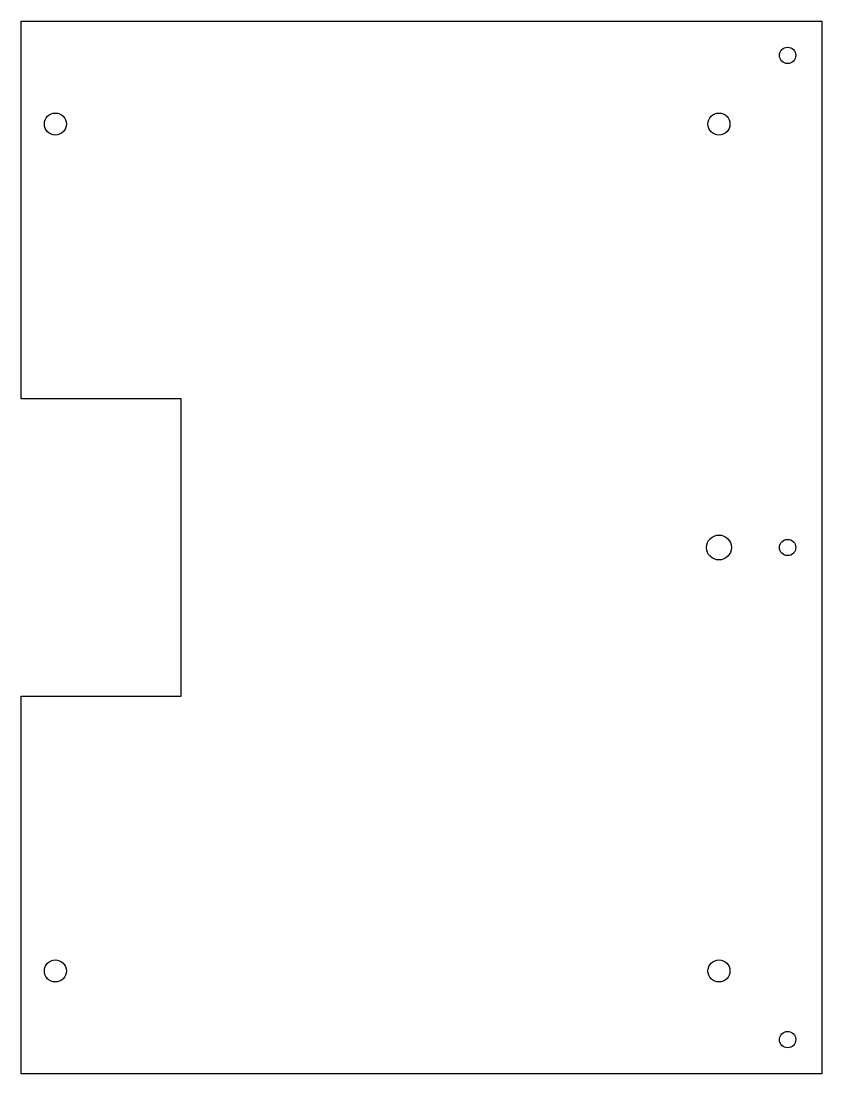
# Model space of a CAD drawing. Header units: millimetres. Extents: x 0 to 111, y -10 to 137.
import ezdxf

# ---------------------------------------------------------------- set-up
doc = ezdxf.new("R2010")
doc.units = ezdxf.units.MM
doc.layers.add('Sketch079', color=7, linetype='CONTINUOUS')

msp = doc.modelspace()

# ---------------------------------------------------------------- linework, layer by layer
at = {"layer": 'Sketch079'}
for p, q in [((0, 84.1375), (0, 136.525)), ((0, 136.525), (111.125, 136.525)), ((111.125, 136.525), (111.125, -9.525)), ((22.225, 84.1375), (0, 84.1375)), ((22.225, 42.8625), (22.225, 84.1375)), ((0, -9.525), (0, 42.8625)), ((0, 42.8625), (22.225, 42.8625)), ((111.125, -9.525), (0, -9.525))]:
    msp.add_line(p, q, dxfattribs=at)
for centre, radius in [((106.363, 131.762), 1.1303), ((4.7625, 122.237), 1.524), ((96.8375, 122.237), 1.524), ((96.8375, 63.5), 1.7272), ((106.363, 63.5), 1.1303), ((4.7625, 4.7625), 1.524), ((96.8375, 4.7625), 1.524), ((106.363, -4.7625), 1.1303)]:
    msp.add_circle(centre, radius, dxfattribs=at)

doc.saveas('drawing.dxf')
